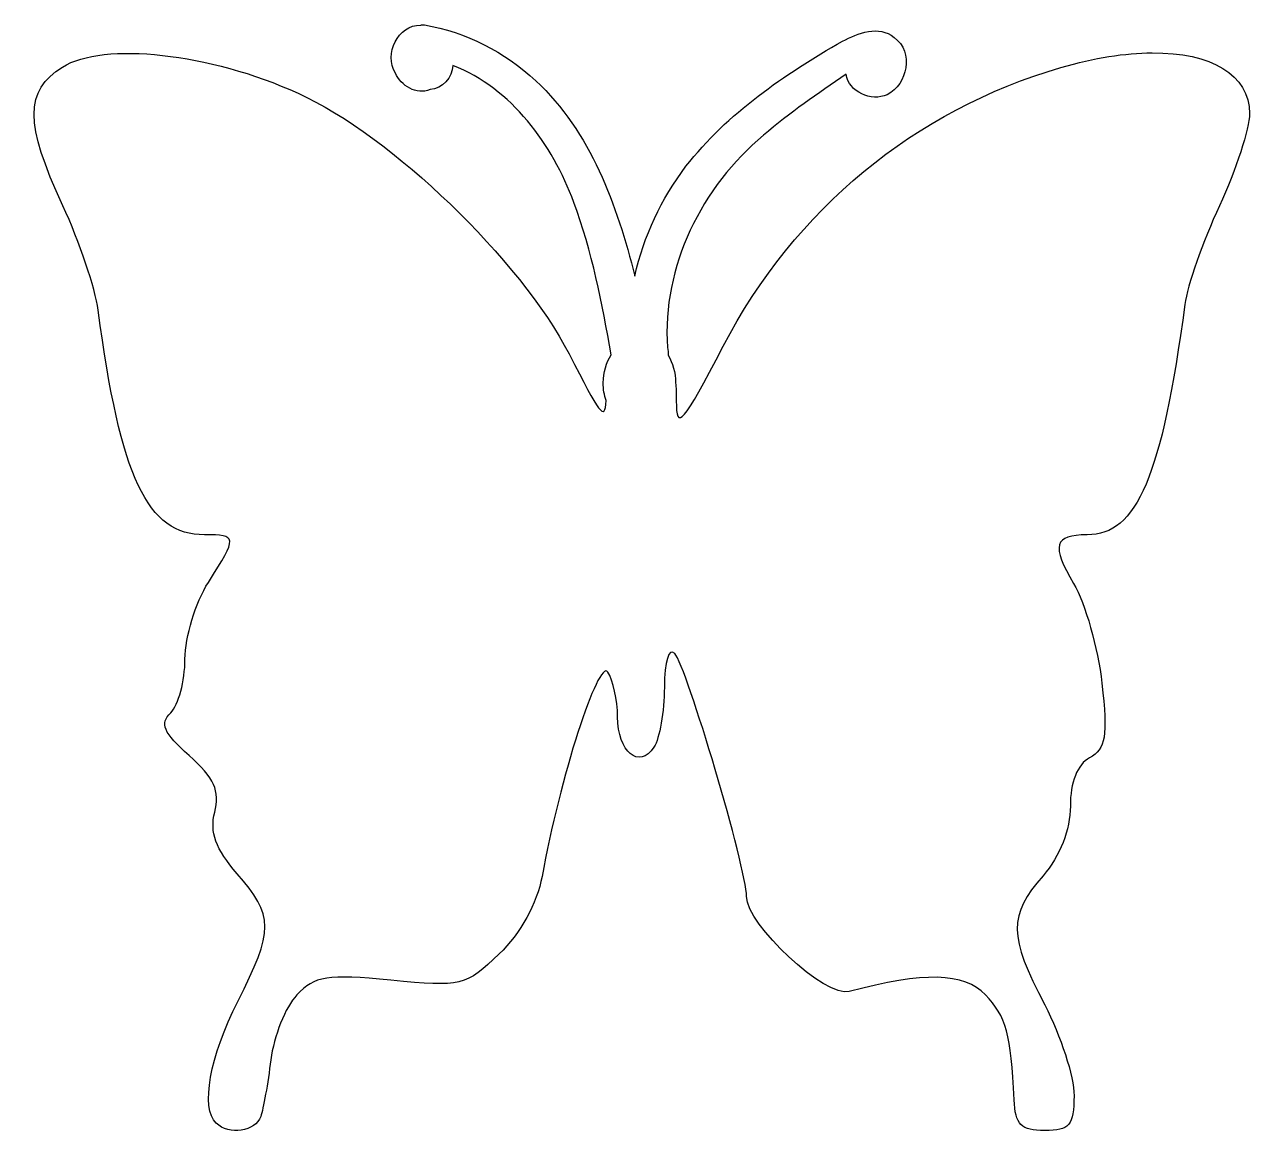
# Model space of a CAD drawing. Header units: centimetres. Extents: x -9.6 to 9.1, y -10.9 to 6.1.
import ezdxf

# ---------------------------------------------------------------- set-up
doc = ezdxf.new("R2010")
doc.units = ezdxf.units.CM
doc.header["$MEASUREMENT"] = 0
doc.layers.add('Layer 1', color=7, linetype='Continuous')

msp = doc.modelspace()

# ---------------------------------------------------------------- linework, layer by layer
at = {"layer": 'Layer 1'}
msp.add_open_spline([(-3.51042, 6.07117), (-3.51993, 6.0712), (-3.52904, 6.07114), (-3.53853, 6.07034), (-3.53853, 6.07034), (-3.8891, 6.07187), (-4.0999, 5.62732), (-3.92466, 5.3386), (-3.92466, 5.3386), (-3.83602, 5.14686), (-3.60489, 4.99377), (-3.39549, 5.0889), (-3.39549, 5.0889), (-3.20818, 5.09821), (-3.05628, 5.27017), (-3.04822, 5.45353), (-3.04822, 5.45353), (-2.1457, 5.1033), (-1.53397, 4.24997), (-1.20358, 3.36746), (-1.20358, 3.36746), (-0.92756, 2.61731), (-0.76924, 1.83255), (-0.63473, 1.04491), (-0.63473, 1.04491), (-0.71008, 0.92689), (-0.75545, 0.77756), (-0.75545, 0.61496), (-0.75545, 0.61496), (-0.75545, 0.51903), (-0.73996, 0.42763), (-0.71163, 0.34459), (-0.71163, 0.34459), (-0.72898, 0.00994), (-0.81142, 0.15046), (-1.27718, 1.05566), (-1.27718, 1.05566), (-2.01351, 2.48672), (-3.98624, 4.3852), (-5.40799, 5.03102), (-5.40799, 5.03102), (-6.75742, 5.64401), (-8.37459, 5.82353), (-9.00052, 5.42956), (-9.00052, 5.42956), (-9.57985, 5.06492), (-9.57838, 4.57718), (-8.99473, 3.31537), (-8.99473, 3.31537), (-8.74284, 2.77079), (-8.50107, 2.05606), (-8.4573, 1.72622), (-8.4573, 1.72622), (-8.11857, -0.82636), (-7.70448, -1.70096), (-6.83507, -1.70096), (-6.83507, -1.70096), (-6.3313, -1.70096), (-6.3297, -1.72152), (-6.77637, -2.42526), (-6.77637, -2.42526), (-6.97222, -2.73382), (-7.13235, -3.25983), (-7.13273, -3.59439), (-7.13273, -3.59439), (-7.1331, -3.92895), (-7.23141, -4.29722), (-7.35101, -4.41212), (-7.35101, -4.41212), (-7.52205, -4.57642), (-7.46172, -4.71556), (-7.06906, -5.06531), (-7.06906, -5.06531), (-6.68808, -5.40466), (-6.59594, -5.60987), (-6.67963, -5.93017), (-6.67963, -5.93017), (-6.7589, -6.23357), (-6.6642, -6.49297), (-6.33733, -6.86613), (-6.33733, -6.86613), (-5.77719, -7.50559), (-5.77627, -7.73622), (-6.32741, -8.81247), (-6.32741, -8.81247), (-6.75591, -9.64924), (-6.8966, -10.43962), (-6.65814, -10.66869), (-6.65814, -10.66869), (-6.46184, -10.85726), (-6.05722, -10.79767), (-5.97849, -10.56864), (-5.97849, -10.56864), (-5.938, -10.45084), (-5.8684, -10.06105), (-5.82387, -9.70213), (-5.82387, -9.70213), (-5.77934, -9.34321), (-5.60117, -8.8989), (-5.42782, -8.7149), (-5.42782, -8.7149), (-5.15431, -8.42458), (-4.96449, -8.39434), (-3.99246, -8.49), (-3.99246, -8.49), (-2.91857, -8.59569), (-2.85042, -8.57968), (-2.34047, -8.08982), (-2.34047, -8.08982), (-2.01909, -7.7811), (-1.76118, -7.31376), (-1.68893, -6.90994), (-1.68893, -6.90994), (-1.42308, -5.42394), (-0.82826, -3.577), (-0.68517, -3.79364), (-0.68517, -3.79364), (-0.60498, -3.91504), (-0.53784, -4.22216), (-0.53634, -4.47577), (-0.53634, -4.47577), (-0.53317, -5.01045), (-0.20832, -5.28025), (0.01846, -4.93631), (0.01846, -4.93631), (0.1041, -4.80643), (0.17571, -4.39493), (0.17721, -4.02267), (0.17721, -4.02267), (0.17879, -3.63062), (0.24496, -3.41492), (0.33431, -3.50921), (0.33431, -3.50921), (0.51569, -3.70062), (1.43158, -6.79666), (1.42985, -7.21255), (1.42985, -7.21255), (1.42806, -7.64431), (2.63369, -8.76081), (2.99585, -8.6628), (2.99585, -8.6628), (4.12473, -8.35729), (4.75164, -8.3723), (5.07283, -8.71324), (5.07283, -8.71324), (5.38971, -9.04959), (5.46001, -9.30643), (5.50857, -10.31149), (5.50857, -10.31149), (5.52705, -10.69405), (5.61451, -10.78278), (5.97655, -10.78278), (5.97655, -10.78278), (6.35646, -10.78278), (6.42303, -10.70354), (6.42303, -10.25031), (6.42303, -10.25031), (6.42303, -9.95771), (6.22181, -9.33529), (5.97655, -8.86621), (5.97655, -8.86621), (5.42387, -7.8092), (5.4201, -7.50993), (5.95009, -6.89754), (5.95009, -6.89754), (6.20963, -6.59765), (6.36865, -6.19393), (6.36681, -5.83673), (6.36681, -5.83673), (6.36494, -5.47378), (6.47382, -5.19991), (6.66116, -5.0992), (6.66116, -5.0992), (6.90705, -4.96701), (6.94002, -4.76949), (6.84885, -3.96315), (6.84885, -3.96315), (6.78812, -3.42608), (6.59391, -2.74186), (6.41725, -2.44345), (6.41725, -2.44345), (6.07298, -1.86192), (6.11751, -1.70096), (6.62396, -1.70096), (6.62396, -1.70096), (7.38318, -1.70096), (7.76103, -0.8098), (8.11307, 1.81138), (8.11307, 1.81138), (8.15104, 2.09411), (8.38862, 2.77079), (8.64058, 3.31537), (8.64058, 3.31537), (8.89255, 3.85995), (9.09864, 4.49174), (9.09864, 4.71932), (9.09864, 4.71932), (9.09864, 5.32), (8.5095, 5.65189), (7.61201, 5.64619), (7.61201, 5.64619), (7.20406, 5.6436), (6.73299, 5.57141), (6.22377, 5.42295), (6.22377, 5.42295), (3.9899, 4.77165), (2.16281, 3.26463), (1.07432, 1.17556), (1.07432, 1.17556), (0.45473, -0.01357), (0.35829, -0.12578), (0.35829, 0.3413), (0.35829, 0.3413), (0.35829, 0.4569), (0.35591, 0.54616), (0.34837, 0.61415), (0.34837, 0.61415), (0.34834, 0.61441), (0.3484, 0.61472), (0.34837, 0.61498), (0.34837, 0.61498), (0.34837, 0.77346), (0.30604, 0.91925), (0.23427, 1.03583), (0.23427, 1.03583), (0.23828, 1.0747), (0.23515, 1.11464), (0.22352, 1.15324), (0.22352, 1.15324), (0.13973, 2.38711), (0.74818, 3.61218), (1.6903, 4.39025), (1.6903, 4.39025), (2.08683, 4.73439), (2.51701, 5.02404), (2.9479, 5.32208), (2.9479, 5.32208), (2.98807, 5.04612), (3.33253, 4.90005), (3.5738, 5.00706), (3.5738, 5.00706), (3.88687, 5.16135), (3.98495, 5.66385), (3.68046, 5.88019), (3.68046, 5.88019), (3.44499, 6.07836), (3.12942, 5.94229), (2.8925, 5.82479), (2.8925, 5.82479), (2.00897, 5.318), (1.13699, 4.72772), (0.50629, 3.91648), (0.50629, 3.91648), (0.13046, 3.42292), (-0.13883, 2.85129), (-0.2734, 2.24382), (-0.2734, 2.24382), (-0.54561, 3.32775), (-0.94851, 4.44228), (-1.78483, 5.22038), (-1.78483, 5.22038), (-2.25405, 5.65831), (-2.84892, 5.96663), (-3.48147, 6.07118), (-3.48147, 6.07118), (-3.49098, 6.07102), (-3.5009, 6.07115), (-3.51041, 6.07118), (-3.51041, 6.07118), (-3.51041, 6.07118), (-3.51042, 6.07117), (-3.51042, 6.07117)], degree=3, knots=[0, 0, 0, 0, 0.01449275, 0.01449275, 0.01449275, 0.01449275, 0.02898551, 0.02898551, 0.02898551, 0.02898551, 0.04347826, 0.04347826, 0.04347826, 0.04347826, 0.05797101, 0.05797101, 0.05797101, 0.05797101, 0.07246377, 0.07246377, 0.07246377, 0.07246377, 0.08695652, 0.08695652, 0.08695652, 0.08695652, 0.10144928, 0.10144928, 0.10144928, 0.10144928, 0.11594203, 0.11594203, 0.11594203, 0.11594203, 0.13043478, 0.13043478, 0.13043478, 0.13043478, 0.14492754, 0.14492754, 0.14492754, 0.14492754, 0.15942029, 0.15942029, 0.15942029, 0.15942029, 0.17391304, 0.17391304, 0.17391304, 0.17391304, 0.1884058, 0.1884058, 0.1884058, 0.1884058, 0.20289855, 0.20289855, 0.20289855, 0.20289855, 0.2173913, 0.2173913, 0.2173913, 0.2173913, 0.23188406, 0.23188406, 0.23188406, 0.23188406, 0.24637681, 0.24637681, 0.24637681, 0.24637681, 0.26086957, 0.26086957, 0.26086957, 0.26086957, 0.27536232, 0.27536232, 0.27536232, 0.27536232, 0.28985507, 0.28985507, 0.28985507, 0.28985507, 0.30434783, 0.30434783, 0.30434783, 0.30434783, 0.31884058, 0.31884058, 0.31884058, 0.31884058, 0.33333333, 0.33333333, 0.33333333, 0.33333333, 0.34782609, 0.34782609, 0.34782609, 0.34782609, 0.36231884, 0.36231884, 0.36231884, 0.36231884, 0.37681159, 0.37681159, 0.37681159, 0.37681159, 0.39130435, 0.39130435, 0.39130435, 0.39130435, 0.4057971, 0.4057971, 0.4057971, 0.4057971, 0.42028986, 0.42028986, 0.42028986, 0.42028986, 0.43478261, 0.43478261, 0.43478261, 0.43478261, 0.44927536, 0.44927536, 0.44927536, 0.44927536, 0.46376812, 0.46376812, 0.46376812, 0.46376812, 0.47826087, 0.47826087, 0.47826087, 0.47826087, 0.49275362, 0.49275362, 0.49275362, 0.49275362, 0.50724638, 0.50724638, 0.50724638, 0.50724638, 0.52173913, 0.52173913, 0.52173913, 0.52173913, 0.53623188, 0.53623188, 0.53623188, 0.53623188, 0.55072464, 0.55072464, 0.55072464, 0.55072464, 0.56521739, 0.56521739, 0.56521739, 0.56521739, 0.57971014, 0.57971014, 0.57971014, 0.57971014, 0.5942029, 0.5942029, 0.5942029, 0.5942029, 0.60869565, 0.60869565, 0.60869565, 0.60869565, 0.62318841, 0.62318841, 0.62318841, 0.62318841, 0.63768116, 0.63768116, 0.63768116, 0.63768116, 0.65217391, 0.65217391, 0.65217391, 0.65217391, 0.66666667, 0.66666667, 0.66666667, 0.66666667, 0.68115942, 0.68115942, 0.68115942, 0.68115942, 0.69565217, 0.69565217, 0.69565217, 0.69565217, 0.71014493, 0.71014493, 0.71014493, 0.71014493, 0.72463768, 0.72463768, 0.72463768, 0.72463768, 0.73913043, 0.73913043, 0.73913043, 0.73913043, 0.75362319, 0.75362319, 0.75362319, 0.75362319, 0.76811594, 0.76811594, 0.76811594, 0.76811594, 0.7826087, 0.7826087, 0.7826087, 0.7826087, 0.79710145, 0.79710145, 0.79710145, 0.79710145, 0.8115942, 0.8115942, 0.8115942, 0.8115942, 0.82608696, 0.82608696, 0.82608696, 0.82608696, 0.84057971, 0.84057971, 0.84057971, 0.84057971, 0.85507246, 0.85507246, 0.85507246, 0.85507246, 0.86956522, 0.86956522, 0.86956522, 0.86956522, 0.88405797, 0.88405797, 0.88405797, 0.88405797, 0.89855072, 0.89855072, 0.89855072, 0.89855072, 0.91304348, 0.91304348, 0.91304348, 0.91304348, 0.92753623, 0.92753623, 0.92753623, 0.92753623, 0.94202899, 0.94202899, 0.94202899, 0.94202899, 0.95652174, 0.95652174, 0.95652174, 0.95652174, 0.97101449, 0.97101449, 0.97101449, 0.97101449, 1, 1, 1, 1], dxfattribs=at)

doc.saveas('drawing.dxf')
